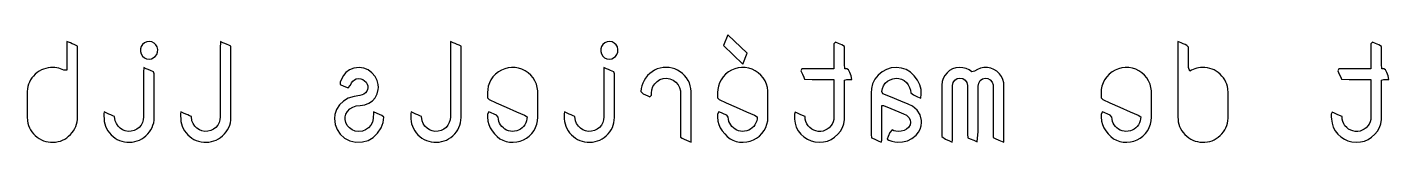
# Model space of a CAD drawing. Header units: metres. Extents: x 300 to 1036, y 0 to 304.
# Drawn here: x 586.15 to 604.84, y 178.38 to 179.86 of the extents above; entities that cross this region are included whole.
import ezdxf

# ---------------------------------------------------------------- set-up
doc = ezdxf.new("R2010")
doc.units = ezdxf.units.M

msp = doc.modelspace()

# ---------------------------------------------------------------- linework, layer by layer
at = {"layer": 'COMPONENT1'}
for p, q in [((595.771, 179.856), (595.712, 179.707)), ((596.033, 179.602), (595.771, 179.856)), ((586.722, 179.754), (586.697, 179.765)), ((586.697, 179.765), (586.697, 179.706)), ((586.697, 179.706), (586.697, 179.641)), ((586.697, 179.641), (586.697, 179.566)), ((586.745, 179.744), (586.722, 179.754)), ((586.772, 179.732), (586.745, 179.744)), ((586.798, 179.721), (586.772, 179.732)), ((586.844, 179.701), (586.798, 179.721)), ((586.844, 179.66), (586.844, 179.701)), ((586.844, 179.551), (586.844, 179.66)), ((587.717, 179.697), (587.707, 179.664)), ((587.707, 179.664), (587.707, 179.628)), ((587.707, 179.628), (587.716, 179.594)), ((587.716, 179.594), (587.735, 179.565)), ((587.737, 179.725), (587.717, 179.697)), ((587.764, 179.748), (587.737, 179.725)), ((587.795, 179.761), (587.764, 179.748)), ((587.83, 179.765), (587.795, 179.761)), ((587.864, 179.759), (587.83, 179.765)), ((587.894, 179.743), (587.864, 179.759)), ((587.919, 179.718), (587.894, 179.743)), ((587.936, 179.689), (587.919, 179.718)), ((587.93, 179.586), (587.942, 179.619)), ((587.944, 179.655), (587.936, 179.689)), ((587.942, 179.619), (587.944, 179.655)), ((588.805, 179.764), (588.803, 179.667)), ((588.803, 179.667), (588.803, 179.514)), ((588.84, 179.748), (588.805, 179.764)), ((588.867, 179.737), (588.84, 179.748)), ((588.896, 179.724), (588.867, 179.737)), ((588.921, 179.713), (588.896, 179.724)), ((588.949, 179.701), (588.921, 179.713)), ((588.949, 179.668), (588.949, 179.701)), ((588.949, 179.559), (588.949, 179.668)), ((591.963, 179.764), (591.961, 179.667)), ((591.961, 179.667), (591.961, 179.514)), ((591.999, 179.748), (591.963, 179.764)), ((592.026, 179.737), (591.999, 179.748)), ((592.054, 179.724), (592.026, 179.737)), ((592.08, 179.713), (592.054, 179.724)), ((592.108, 179.701), (592.08, 179.713)), ((592.108, 179.668), (592.108, 179.701)), ((592.108, 179.559), (592.108, 179.668)), ((594.025, 179.664), (594.024, 179.628)), ((594.024, 179.628), (594.033, 179.594)), ((594.035, 179.697), (594.025, 179.664)), ((594.033, 179.594), (594.052, 179.565)), ((594.054, 179.725), (594.035, 179.697)), ((594.081, 179.748), (594.054, 179.725)), ((594.112, 179.761), (594.081, 179.748)), ((594.147, 179.765), (594.112, 179.761)), ((594.181, 179.759), (594.147, 179.765)), ((594.211, 179.743), (594.181, 179.759)), ((594.236, 179.718), (594.211, 179.743)), ((594.253, 179.689), (594.236, 179.718)), ((594.247, 179.586), (594.259, 179.619)), ((594.261, 179.655), (594.253, 179.689)), ((594.259, 179.619), (594.261, 179.655)), ((595.712, 179.707), (595.974, 179.453)), ((595.974, 179.453), (596.033, 179.602)), ((597.247, 179.755), (597.226, 179.733)), ((597.226, 179.733), (597.226, 179.638)), ((597.226, 179.638), (597.226, 179.521)), ((597.288, 179.738), (597.247, 179.755)), ((597.333, 179.718), (597.288, 179.738)), ((597.372, 179.695), (597.333, 179.718)), ((597.372, 179.637), (597.372, 179.695)), ((597.372, 179.545), (597.372, 179.637)), ((601.946, 179.765), (601.946, 179.721)), ((601.992, 179.745), (601.946, 179.765)), ((601.946, 179.721), (601.946, 179.606)), ((601.946, 179.606), (601.946, 179.442)), ((602.018, 179.733), (601.992, 179.745)), ((602.045, 179.722), (602.018, 179.733)), ((602.068, 179.711), (602.045, 179.722)), ((602.093, 179.688), (602.068, 179.711)), ((602.093, 179.651), (602.093, 179.688)), ((602.093, 179.596), (602.093, 179.651)), ((602.093, 179.532), (602.093, 179.596)), ((604.617, 179.755), (604.596, 179.733)), ((604.596, 179.733), (604.596, 179.638)), ((604.596, 179.638), (604.596, 179.521)), ((604.658, 179.738), (604.617, 179.755)), ((604.703, 179.718), (604.658, 179.738)), ((604.742, 179.695), (604.703, 179.718)), ((604.742, 179.637), (604.742, 179.695)), ((604.742, 179.545), (604.742, 179.637)), ((586.44, 179.402), (586.408, 179.395)), ((586.474, 179.406), (586.44, 179.402)), ((586.507, 179.407), (586.474, 179.406)), ((586.534, 179.405), (586.507, 179.407)), ((586.56, 179.402), (586.534, 179.405)), ((586.586, 179.397), (586.56, 179.402)), ((586.697, 179.566), (586.697, 179.489)), ((586.697, 179.489), (586.697, 179.421)), ((586.697, 179.421), (586.697, 179.37)), ((586.844, 179.398), (586.844, 179.551)), ((587.735, 179.565), (587.761, 179.542)), ((587.752, 179.406), (587.75, 179.343)), ((587.787, 179.391), (587.752, 179.406)), ((587.761, 179.542), (587.792, 179.528)), ((587.792, 179.528), (587.827, 179.523)), ((587.827, 179.523), (587.861, 179.528)), ((587.861, 179.528), (587.909, 179.558)), ((587.909, 179.558), (587.93, 179.586)), ((588.803, 179.514), (588.803, 179.324)), ((588.949, 179.399), (588.949, 179.559)), ((590.707, 179.407), (590.638, 179.4)), ((590.773, 179.399), (590.707, 179.407)), ((591.961, 179.514), (591.961, 179.324)), ((592.108, 179.399), (592.108, 179.559)), ((592.752, 179.401), (592.707, 179.389)), ((592.8, 179.406), (592.752, 179.401)), ((592.85, 179.405), (592.8, 179.406)), ((592.898, 179.398), (592.85, 179.405)), ((594.052, 179.565), (594.078, 179.542)), ((594.069, 179.406), (594.067, 179.343)), ((594.105, 179.391), (594.069, 179.406)), ((594.078, 179.542), (594.109, 179.528)), ((594.109, 179.528), (594.144, 179.523)), ((594.144, 179.523), (594.178, 179.528)), ((594.178, 179.528), (594.227, 179.558)), ((594.227, 179.558), (594.247, 179.586)), ((594.88, 179.405), (594.839, 179.398)), ((594.922, 179.407), (594.88, 179.405)), ((594.964, 179.405), (594.922, 179.407)), ((595.004, 179.398), (594.964, 179.405)), ((595.911, 179.401), (595.865, 179.389)), ((595.959, 179.406), (595.911, 179.401)), ((596.009, 179.405), (595.959, 179.406)), ((596.057, 179.398), (596.009, 179.405)), ((597.226, 179.424), (597.225, 179.389)), ((597.226, 179.521), (597.226, 179.424)), ((597.372, 179.452), (597.372, 179.545)), ((597.375, 179.389), (597.372, 179.452)), ((598.013, 179.401), (597.947, 179.382)), ((598.085, 179.407), (598.013, 179.401)), ((598.155, 179.399), (598.085, 179.407)), ((598.898, 179.401), (598.853, 179.388)), ((598.948, 179.407), (598.898, 179.401)), ((598.996, 179.404), (598.948, 179.407)), ((599.041, 179.393), (598.996, 179.404)), ((599.284, 179.406), (599.237, 179.398)), ((599.333, 179.406), (599.284, 179.406)), ((599.379, 179.397), (599.333, 179.406)), ((601.175, 179.401), (601.13, 179.389)), ((601.223, 179.406), (601.175, 179.401)), ((601.273, 179.405), (601.223, 179.406)), ((601.322, 179.398), (601.273, 179.405)), ((601.946, 179.442), (601.946, 179.254)), ((602.093, 179.467), (602.093, 179.532)), ((602.093, 179.409), (602.093, 179.467)), ((602.111, 179.357), (602.093, 179.409)), ((602.231, 179.402), (602.206, 179.397)), ((602.258, 179.405), (602.231, 179.402)), ((602.285, 179.407), (602.258, 179.405)), ((602.318, 179.406), (602.285, 179.407)), ((602.352, 179.402), (602.318, 179.406)), ((602.384, 179.395), (602.352, 179.402)), ((604.596, 179.424), (604.595, 179.389)), ((604.596, 179.521), (604.596, 179.424)), ((604.742, 179.452), (604.742, 179.545)), ((604.745, 179.389), (604.742, 179.452)), ((586.199, 179.236), (586.184, 179.207)), ((586.218, 179.264), (586.199, 179.236)), ((586.24, 179.29), (586.218, 179.264)), ((586.264, 179.315), (586.24, 179.29)), ((586.29, 179.337), (586.264, 179.315)), ((586.318, 179.356), (586.29, 179.337)), ((586.347, 179.373), (586.318, 179.356)), ((586.377, 179.386), (586.347, 179.373)), ((586.408, 179.395), (586.377, 179.386)), ((586.61, 179.39), (586.586, 179.397)), ((586.634, 179.381), (586.61, 179.39)), ((586.657, 179.37), (586.634, 179.381)), ((586.697, 179.37), (586.657, 179.37)), ((586.844, 179.221), (586.844, 179.398)), ((586.844, 179.044), (586.844, 179.221)), ((587.75, 179.343), (587.75, 179.243)), ((587.75, 179.243), (587.75, 179.118)), ((587.815, 179.379), (587.787, 179.391)), ((587.843, 179.366), (587.815, 179.379)), ((587.888, 179.347), (587.843, 179.366)), ((587.897, 179.322), (587.888, 179.347)), ((587.897, 179.253), (587.897, 179.322)), ((587.897, 179.152), (587.897, 179.253)), ((588.803, 179.324), (588.803, 179.123)), ((588.949, 179.213), (588.949, 179.399)), ((588.949, 179.027), (588.949, 179.213)), ((590.47, 179.256), (590.449, 179.206)), ((590.494, 179.298), (590.47, 179.256)), ((590.527, 179.338), (590.494, 179.298)), ((590.578, 179.377), (590.527, 179.338)), ((590.638, 179.4), (590.578, 179.377)), ((590.602, 179.195), (590.62, 179.219)), ((590.62, 179.219), (590.643, 179.238)), ((590.643, 179.238), (590.67, 179.25)), ((590.67, 179.25), (590.7, 179.255)), ((590.7, 179.255), (590.731, 179.252)), ((590.731, 179.252), (590.759, 179.243)), ((590.759, 179.243), (590.784, 179.226)), ((590.832, 179.375), (590.773, 179.399)), ((590.784, 179.226), (590.805, 179.204)), ((590.885, 179.335), (590.832, 179.375)), ((590.928, 179.285), (590.885, 179.335)), ((590.957, 179.231), (590.928, 179.285)), ((590.972, 179.173), (590.957, 179.231)), ((591.961, 179.324), (591.961, 179.123)), ((592.108, 179.213), (592.108, 179.399)), ((592.108, 179.027), (592.108, 179.213)), ((592.518, 179.24), (592.496, 179.198)), ((592.546, 179.279), (592.518, 179.24)), ((592.581, 179.314), (592.546, 179.279)), ((592.621, 179.346), (592.581, 179.314)), ((592.663, 179.371), (592.621, 179.346)), ((592.707, 179.389), (592.663, 179.371)), ((592.944, 179.384), (592.898, 179.398)), ((592.987, 179.363), (592.944, 179.384)), ((593.027, 179.336), (592.987, 179.363)), ((593.064, 179.302), (593.027, 179.336)), ((593.096, 179.264), (593.064, 179.302)), ((593.122, 179.224), (593.096, 179.264)), ((593.141, 179.18), (593.122, 179.224)), ((594.067, 179.343), (594.067, 179.243)), ((594.067, 179.243), (594.067, 179.118)), ((594.132, 179.379), (594.105, 179.391)), ((594.16, 179.366), (594.132, 179.379)), ((594.205, 179.347), (594.16, 179.366)), ((594.214, 179.322), (594.205, 179.347)), ((594.214, 179.253), (594.214, 179.322)), ((594.214, 179.152), (594.214, 179.253)), ((594.619, 179.229), (594.602, 179.193)), ((594.641, 179.263), (594.619, 179.229)), ((594.668, 179.296), (594.641, 179.263)), ((594.698, 179.325), (594.668, 179.296)), ((594.73, 179.35), (594.698, 179.325)), ((594.765, 179.371), (594.73, 179.35)), ((594.801, 179.387), (594.765, 179.371)), ((594.766, 179.183), (594.799, 179.217)), ((594.799, 179.217), (594.838, 179.241)), ((594.839, 179.398), (594.801, 179.387)), ((594.838, 179.241), (594.881, 179.255)), ((594.881, 179.255), (594.928, 179.259)), ((594.928, 179.259), (594.975, 179.252)), ((594.975, 179.252), (595.017, 179.234)), ((595.042, 179.387), (595.004, 179.398)), ((595.017, 179.234), (595.056, 179.206)), ((595.079, 179.371), (595.042, 179.387)), ((595.113, 179.35), (595.079, 179.371)), ((595.145, 179.325), (595.113, 179.35)), ((595.176, 179.296), (595.145, 179.325)), ((595.202, 179.264), (595.176, 179.296)), ((595.224, 179.231), (595.202, 179.264)), ((595.241, 179.195), (595.224, 179.231)), ((595.676, 179.24), (595.655, 179.198)), ((595.704, 179.279), (595.676, 179.24)), ((595.739, 179.314), (595.704, 179.279)), ((595.779, 179.346), (595.739, 179.314)), ((595.821, 179.371), (595.779, 179.346)), ((595.865, 179.389), (595.821, 179.371)), ((596.103, 179.384), (596.057, 179.398)), ((596.145, 179.363), (596.103, 179.384)), ((596.186, 179.336), (596.145, 179.363)), ((596.223, 179.302), (596.186, 179.336)), ((596.255, 179.264), (596.223, 179.302)), ((596.281, 179.224), (596.255, 179.264)), ((596.3, 179.18), (596.281, 179.224)), ((596.786, 179.389), (596.773, 179.361)), ((596.773, 179.361), (596.792, 179.318)), ((596.892, 179.389), (596.786, 179.389)), ((596.792, 179.318), (596.811, 179.274)), ((596.811, 179.274), (596.823, 179.246)), ((596.823, 179.246), (596.927, 179.242)), ((597.035, 179.389), (596.892, 179.389)), ((596.927, 179.242), (597.049, 179.242)), ((597.163, 179.389), (597.035, 179.389)), ((597.049, 179.242), (597.163, 179.242)), ((597.225, 179.389), (597.163, 179.389)), ((597.163, 179.242), (597.224, 179.242)), ((597.224, 179.242), (597.226, 179.203)), ((597.372, 179.235), (597.404, 179.242)), ((597.372, 179.143), (597.372, 179.235)), ((597.401, 179.389), (597.375, 179.389)), ((597.427, 179.376), (597.401, 179.389)), ((597.404, 179.242), (597.439, 179.242)), ((597.443, 179.339), (597.427, 179.376)), ((597.439, 179.242), (597.471, 179.242)), ((597.463, 179.294), (597.443, 179.339)), ((597.471, 179.242), (597.463, 179.294)), ((597.787, 179.247), (597.756, 179.185)), ((597.832, 179.302), (597.787, 179.247)), ((597.886, 179.349), (597.832, 179.302)), ((597.947, 179.382), (597.886, 179.349)), ((597.93, 179.19), (597.961, 179.219)), ((597.961, 179.219), (597.996, 179.24)), ((597.996, 179.24), (598.035, 179.253)), ((598.035, 179.253), (598.078, 179.259)), ((598.078, 179.259), (598.118, 179.256)), ((598.118, 179.256), (598.154, 179.245)), ((598.154, 179.245), (598.188, 179.227)), ((598.219, 179.378), (598.155, 179.399)), ((598.188, 179.227), (598.22, 179.201)), ((598.276, 179.344), (598.219, 179.378)), ((598.328, 179.294), (598.276, 179.344)), ((598.374, 179.232), (598.328, 179.294)), ((598.406, 179.168), (598.374, 179.232)), ((598.713, 179.214), (598.707, 179.165)), ((598.727, 179.258), (598.713, 179.214)), ((598.748, 179.299), (598.727, 179.258)), ((598.778, 179.336), (598.748, 179.299)), ((598.813, 179.366), (598.778, 179.336)), ((598.853, 179.388), (598.813, 179.366)), ((598.862, 179.2), (598.885, 179.234)), ((598.885, 179.234), (598.917, 179.256)), ((598.917, 179.256), (598.954, 179.263)), ((598.954, 179.263), (598.993, 179.256)), ((598.993, 179.256), (599.025, 179.234)), ((599.025, 179.234), (599.049, 179.2)), ((599.082, 179.374), (599.041, 179.393)), ((599.12, 179.346), (599.082, 179.374)), ((599.155, 179.357), (599.12, 179.346)), ((599.194, 179.381), (599.155, 179.357)), ((599.237, 179.398), (599.194, 179.381)), ((599.212, 179.194), (599.233, 179.229)), ((599.233, 179.229), (599.264, 179.253)), ((599.264, 179.253), (599.3, 179.263)), ((599.3, 179.263), (599.339, 179.258)), ((599.339, 179.258), (599.372, 179.238)), ((599.372, 179.238), (599.398, 179.206)), ((599.422, 179.381), (599.379, 179.397)), ((599.461, 179.355), (599.422, 179.381)), ((599.497, 179.322), (599.461, 179.355)), ((599.525, 179.284), (599.497, 179.322)), ((599.544, 179.242), (599.525, 179.284)), ((599.556, 179.198), (599.544, 179.242)), ((600.94, 179.24), (600.919, 179.198)), ((600.969, 179.279), (600.94, 179.24)), ((601.004, 179.314), (600.969, 179.279)), ((601.044, 179.346), (601.004, 179.314)), ((601.086, 179.371), (601.044, 179.346)), ((601.13, 179.389), (601.086, 179.371)), ((601.367, 179.384), (601.322, 179.398)), ((601.41, 179.363), (601.367, 179.384)), ((601.45, 179.336), (601.41, 179.363)), ((601.487, 179.302), (601.45, 179.336)), ((601.519, 179.264), (601.487, 179.302)), ((601.545, 179.224), (601.519, 179.264)), ((601.564, 179.18), (601.545, 179.224)), ((601.946, 179.254), (601.946, 179.065)), ((602.133, 179.37), (602.111, 179.357)), ((602.157, 179.381), (602.133, 179.37)), ((602.181, 179.39), (602.157, 179.381)), ((602.206, 179.397), (602.181, 179.39)), ((602.415, 179.386), (602.384, 179.395)), ((602.445, 179.373), (602.415, 179.386)), ((602.474, 179.356), (602.445, 179.373)), ((602.501, 179.337), (602.474, 179.356)), ((602.527, 179.315), (602.501, 179.337)), ((602.551, 179.29), (602.527, 179.315)), ((602.573, 179.264), (602.551, 179.29)), ((602.591, 179.236), (602.573, 179.264)), ((602.606, 179.207), (602.591, 179.236)), ((604.156, 179.389), (604.143, 179.361)), ((604.143, 179.361), (604.162, 179.318)), ((604.262, 179.389), (604.156, 179.389)), ((604.162, 179.318), (604.181, 179.274)), ((604.181, 179.274), (604.193, 179.246)), ((604.193, 179.246), (604.297, 179.242)), ((604.405, 179.389), (604.262, 179.389)), ((604.297, 179.242), (604.419, 179.242)), ((604.533, 179.389), (604.405, 179.389)), ((604.419, 179.242), (604.533, 179.242)), ((604.595, 179.389), (604.533, 179.389)), ((604.533, 179.242), (604.594, 179.242)), ((604.594, 179.242), (604.596, 179.203)), ((604.742, 179.235), (604.774, 179.242)), ((604.742, 179.143), (604.742, 179.235)), ((604.771, 179.389), (604.745, 179.389)), ((604.797, 179.376), (604.771, 179.389)), ((604.774, 179.242), (604.809, 179.242)), ((604.814, 179.339), (604.797, 179.376)), ((604.809, 179.242), (604.841, 179.242)), ((604.833, 179.294), (604.814, 179.339)), ((604.841, 179.242), (604.833, 179.294)), ((586.154, 179.079), (586.153, 179.03)), ((586.153, 179.03), (586.153, 178.984)), ((586.157, 179.113), (586.154, 179.079)), ((586.163, 179.145), (586.157, 179.113)), ((586.172, 179.177), (586.163, 179.145)), ((586.184, 179.207), (586.172, 179.177)), ((586.844, 178.887), (586.844, 179.044)), ((587.75, 179.118), (587.75, 178.987)), ((587.897, 179.034), (587.897, 179.152)), ((587.897, 178.917), (587.897, 179.034)), ((588.803, 179.123), (588.803, 178.939)), ((588.949, 178.867), (588.949, 179.027)), ((590.449, 179.206), (590.45, 179.176)), ((590.45, 179.176), (590.501, 179.153)), ((590.501, 179.153), (590.557, 179.129)), ((590.557, 179.129), (590.588, 179.166)), ((590.588, 179.166), (590.602, 179.195)), ((590.749, 179.03), (590.717, 179.023)), ((590.775, 179.043), (590.749, 179.03)), ((590.797, 179.059), (590.775, 179.043)), ((590.813, 179.081), (590.797, 179.059)), ((590.805, 179.204), (590.819, 179.18)), ((590.824, 179.104), (590.813, 179.081)), ((590.819, 179.18), (590.827, 179.155)), ((590.828, 179.13), (590.824, 179.104)), ((590.827, 179.155), (590.828, 179.13)), ((590.927, 178.993), (590.954, 179.045)), ((590.954, 179.045), (590.97, 179.107)), ((590.97, 179.107), (590.974, 179.135)), ((590.974, 179.135), (590.972, 179.173)), ((591.961, 179.123), (591.961, 178.939)), ((592.108, 178.867), (592.108, 179.027)), ((592.473, 179.103), (592.471, 179.062)), ((592.471, 179.062), (592.471, 179.032)), ((592.471, 179.032), (592.471, 178.989)), ((592.481, 179.152), (592.473, 179.103)), ((592.496, 179.198), (592.481, 179.152)), ((593.154, 179.134), (593.141, 179.18)), ((593.16, 179.085), (593.154, 179.134)), ((593.161, 179.053), (593.16, 179.085)), ((593.161, 178.998), (593.161, 179.053)), ((594.067, 179.118), (594.067, 178.987)), ((594.214, 179.034), (594.214, 179.152)), ((594.214, 178.917), (594.214, 179.034)), ((594.58, 179.117), (594.576, 179.076)), ((594.576, 179.076), (594.608, 179.045)), ((594.589, 179.156), (594.58, 179.117)), ((594.602, 179.193), (594.589, 179.156)), ((594.608, 179.045), (594.638, 179.032)), ((594.638, 179.032), (594.671, 179.017)), ((594.7, 179.005), (594.723, 179.027)), ((594.723, 179.053), (594.727, 179.101)), ((594.723, 179.027), (594.723, 179.053)), ((594.727, 179.101), (594.741, 179.145)), ((594.741, 179.145), (594.766, 179.183)), ((595.056, 179.206), (595.087, 179.171)), ((595.087, 179.171), (595.108, 179.131)), ((595.108, 179.131), (595.119, 179.086)), ((595.119, 179.086), (595.12, 179.061)), ((595.12, 179.061), (595.12, 178.996)), ((595.254, 179.157), (595.241, 179.195)), ((595.263, 179.118), (595.254, 179.157)), ((595.266, 179.077), (595.263, 179.118)), ((595.267, 179.044), (595.266, 179.077)), ((595.267, 178.956), (595.267, 179.044)), ((595.631, 179.103), (595.629, 179.062)), ((595.629, 179.062), (595.629, 179.032)), ((595.629, 179.032), (595.629, 178.989)), ((595.639, 179.152), (595.631, 179.103)), ((595.655, 179.198), (595.639, 179.152)), ((596.313, 179.134), (596.3, 179.18)), ((596.319, 179.085), (596.313, 179.134)), ((596.319, 179.053), (596.319, 179.085)), ((596.319, 178.998), (596.319, 179.053)), ((597.226, 179.203), (597.226, 179.076)), ((597.226, 179.076), (597.226, 178.917)), ((597.372, 178.992), (597.372, 179.143)), ((597.739, 179.118), (597.735, 179.056)), ((597.735, 179.056), (597.735, 178.914)), ((597.756, 179.185), (597.739, 179.118)), ((597.883, 179.077), (597.891, 179.119)), ((597.896, 179.048), (597.883, 179.077)), ((597.891, 179.119), (597.907, 179.156)), ((598.002, 179.004), (597.896, 179.048)), ((597.907, 179.156), (597.93, 179.19)), ((598.22, 179.201), (598.246, 179.17)), ((598.246, 179.17), (598.264, 179.135)), ((598.264, 179.135), (598.275, 179.096)), ((598.275, 179.096), (598.279, 179.06)), ((598.279, 179.06), (598.318, 179.03)), ((598.318, 179.03), (598.374, 179.005)), ((598.422, 179.103), (598.406, 179.168)), ((598.417, 178.986), (598.425, 179.039)), ((598.425, 179.039), (598.422, 179.103)), ((598.707, 179.165), (598.707, 179.083)), ((598.707, 179.083), (598.707, 178.865)), ((598.853, 179.161), (598.862, 179.2)), ((598.853, 179.1), (598.853, 179.161)), ((598.853, 178.882), (598.853, 179.1)), ((599.049, 179.2), (599.058, 179.161)), ((599.058, 179.161), (599.059, 179.125)), ((599.059, 179.125), (599.059, 178.944)), ((599.205, 179.153), (599.212, 179.194)), ((599.205, 179.041), (599.205, 179.153)), ((599.206, 178.791), (599.205, 179.041)), ((599.398, 179.206), (599.411, 179.168)), ((599.411, 179.168), (599.411, 179.14)), ((599.411, 179.14), (599.412, 178.982)), ((599.559, 179.154), (599.556, 179.198)), ((599.559, 179.009), (599.559, 179.154)), ((600.895, 179.103), (600.893, 179.062)), ((600.893, 179.062), (600.893, 179.032)), ((600.893, 179.032), (600.893, 178.989)), ((600.904, 179.152), (600.895, 179.103)), ((600.919, 179.198), (600.904, 179.152)), ((601.577, 179.134), (601.564, 179.18)), ((601.583, 179.085), (601.577, 179.134)), ((601.584, 179.053), (601.583, 179.085)), ((601.584, 178.998), (601.584, 179.053)), ((601.946, 179.065), (601.946, 178.898)), ((602.618, 179.177), (602.606, 179.207)), ((602.627, 179.145), (602.618, 179.177)), ((602.633, 179.113), (602.627, 179.145)), ((602.637, 179.058), (602.633, 179.113)), ((602.637, 179.03), (602.637, 179.058)), ((602.637, 178.984), (602.637, 179.03)), ((604.596, 179.203), (604.596, 179.076)), ((604.596, 179.076), (604.596, 178.917)), ((604.742, 178.992), (604.742, 179.143)), ((586.153, 178.984), (586.153, 178.925)), ((586.153, 178.925), (586.153, 178.863)), ((586.153, 178.863), (586.153, 178.805)), ((586.844, 178.774), (586.844, 178.887)), ((587.75, 178.987), (587.75, 178.867)), ((587.75, 178.867), (587.75, 178.775)), ((587.897, 178.815), (587.897, 178.917)), ((588.803, 178.939), (588.803, 178.8)), ((588.949, 178.759), (588.949, 178.867)), ((590.437, 178.896), (590.397, 178.833)), ((590.492, 178.947), (590.437, 178.896)), ((590.559, 178.985), (590.492, 178.947)), ((590.641, 179.011), (590.559, 178.985)), ((590.58, 178.838), (590.62, 178.864)), ((590.62, 178.864), (590.667, 178.88)), ((590.717, 179.023), (590.641, 179.011)), ((590.667, 178.88), (590.722, 178.887)), ((590.722, 178.887), (590.787, 178.897)), ((590.787, 178.897), (590.843, 178.918)), ((590.843, 178.918), (590.89, 178.951)), ((590.89, 178.951), (590.927, 178.993)), ((591.961, 178.939), (591.961, 178.8)), ((592.108, 178.759), (592.108, 178.867)), ((592.471, 178.989), (592.492, 178.967)), ((592.492, 178.967), (592.588, 178.924)), ((592.588, 178.924), (592.726, 178.863)), ((592.726, 178.863), (592.868, 178.8)), ((593.161, 178.914), (593.161, 178.998)), ((593.161, 178.825), (593.161, 178.914)), ((594.067, 178.987), (594.067, 178.867)), ((594.067, 178.867), (594.067, 178.775)), ((594.214, 178.815), (594.214, 178.917)), ((594.671, 179.017), (594.7, 179.005)), ((595.12, 178.996), (595.12, 178.887)), ((595.12, 178.887), (595.12, 178.753)), ((595.267, 178.823), (595.267, 178.956)), ((595.629, 178.989), (595.651, 178.967)), ((595.651, 178.967), (595.747, 178.924)), ((595.747, 178.924), (595.885, 178.863)), ((595.885, 178.863), (596.027, 178.8)), ((596.319, 178.914), (596.319, 178.998)), ((596.319, 178.825), (596.319, 178.914)), ((597.226, 178.917), (597.226, 178.782)), ((597.372, 178.837), (597.372, 178.992)), ((597.735, 178.914), (597.735, 178.681)), ((597.881, 178.757), (597.881, 178.886)), ((597.881, 178.886), (597.907, 178.885)), ((597.907, 178.885), (598.005, 178.845)), ((598.144, 178.945), (598.002, 179.004)), ((598.005, 178.845), (598.118, 178.799)), ((598.243, 178.904), (598.144, 178.945)), ((598.305, 178.875), (598.243, 178.904)), ((598.37, 178.823), (598.305, 178.875)), ((598.374, 179.005), (598.417, 178.986)), ((598.707, 178.865), (598.707, 178.618)), ((598.853, 178.61), (598.853, 178.882)), ((599.059, 178.944), (599.059, 178.695)), ((599.412, 178.982), (599.412, 178.736)), ((599.559, 178.746), (599.559, 179.009)), ((600.893, 178.989), (600.915, 178.967)), ((600.915, 178.967), (601.011, 178.924)), ((601.011, 178.924), (601.149, 178.863)), ((601.149, 178.863), (601.292, 178.8)), ((601.584, 178.914), (601.584, 178.998)), ((601.584, 178.825), (601.584, 178.914)), ((601.946, 178.898), (601.946, 178.777)), ((602.637, 178.925), (602.637, 178.984)), ((602.637, 178.863), (602.637, 178.925)), ((602.637, 178.805), (602.637, 178.863)), ((604.596, 178.917), (604.596, 178.782)), ((604.742, 178.837), (604.742, 178.992)), ((586.153, 178.805), (586.153, 178.758)), ((586.153, 178.758), (586.153, 178.73)), ((586.153, 178.73), (586.157, 178.676)), ((586.157, 178.676), (586.163, 178.643)), ((586.831, 178.629), (586.838, 178.661)), ((586.838, 178.661), (586.842, 178.694)), ((586.842, 178.694), (586.844, 178.726)), ((586.844, 178.726), (586.844, 178.774)), ((587.209, 178.798), (587.206, 178.77)), ((587.206, 178.77), (587.206, 178.743)), ((587.206, 178.743), (587.207, 178.703)), ((587.207, 178.703), (587.211, 178.668)), ((587.247, 178.781), (587.209, 178.798)), ((587.211, 178.668), (587.218, 178.634)), ((587.275, 178.769), (587.247, 178.781)), ((587.303, 178.757), (587.275, 178.769)), ((587.328, 178.746), (587.303, 178.757)), ((587.353, 178.735), (587.328, 178.746)), ((587.361, 178.675), (587.353, 178.735)), ((587.377, 178.638), (587.361, 178.675)), ((587.746, 178.691), (587.735, 178.652)), ((587.75, 178.73), (587.746, 178.691)), ((587.75, 178.775), (587.75, 178.73)), ((587.889, 178.649), (587.894, 178.684)), ((587.894, 178.684), (587.896, 178.72)), ((587.896, 178.72), (587.897, 178.747)), ((587.897, 178.747), (587.897, 178.815)), ((588.262, 178.798), (588.259, 178.77)), ((588.259, 178.77), (588.259, 178.743)), ((588.259, 178.743), (588.26, 178.703)), ((588.26, 178.703), (588.263, 178.668)), ((588.3, 178.781), (588.262, 178.798)), ((588.263, 178.668), (588.271, 178.634)), ((588.328, 178.769), (588.3, 178.781)), ((588.356, 178.757), (588.328, 178.769)), ((588.381, 178.746), (588.356, 178.757)), ((588.406, 178.735), (588.381, 178.746)), ((588.414, 178.675), (588.406, 178.735)), ((588.43, 178.638), (588.414, 178.675)), ((588.799, 178.691), (588.788, 178.652)), ((588.803, 178.731), (588.799, 178.691)), ((588.803, 178.8), (588.803, 178.731)), ((588.941, 178.649), (588.947, 178.684)), ((588.947, 178.684), (588.949, 178.72)), ((588.949, 178.72), (588.949, 178.759)), ((590.374, 178.762), (590.369, 178.705)), ((590.369, 178.705), (590.379, 178.626)), ((590.397, 178.833), (590.374, 178.762)), ((590.517, 178.732), (590.528, 178.769)), ((590.517, 178.692), (590.517, 178.732)), ((590.527, 178.651), (590.517, 178.692)), ((590.528, 178.769), (590.549, 178.804)), ((590.549, 178.804), (590.58, 178.838)), ((590.891, 178.658), (590.87, 178.616)), ((590.902, 178.705), (590.891, 178.658)), ((590.903, 178.734), (590.902, 178.705)), ((590.904, 178.762), (590.903, 178.734)), ((590.908, 178.797), (590.904, 178.762)), ((590.958, 178.776), (590.908, 178.797)), ((591.022, 178.747), (590.958, 178.776)), ((591.01, 178.577), (591.039, 178.654)), ((591.049, 178.726), (591.022, 178.747)), ((591.039, 178.654), (591.049, 178.726)), ((591.421, 178.798), (591.418, 178.77)), ((591.418, 178.77), (591.418, 178.743)), ((591.418, 178.743), (591.418, 178.703)), ((591.418, 178.703), (591.422, 178.668)), ((591.459, 178.781), (591.421, 178.798)), ((591.422, 178.668), (591.429, 178.634)), ((591.487, 178.769), (591.459, 178.781)), ((591.515, 178.757), (591.487, 178.769)), ((591.54, 178.746), (591.515, 178.757)), ((591.564, 178.735), (591.54, 178.746)), ((591.573, 178.675), (591.564, 178.735)), ((591.589, 178.638), (591.573, 178.675)), ((591.958, 178.691), (591.946, 178.652)), ((591.961, 178.731), (591.958, 178.691)), ((591.961, 178.8), (591.961, 178.731)), ((592.1, 178.649), (592.106, 178.684)), ((592.106, 178.684), (592.108, 178.72)), ((592.108, 178.72), (592.108, 178.759)), ((592.489, 178.798), (592.471, 178.766)), ((592.471, 178.766), (592.471, 178.73)), ((592.471, 178.73), (592.476, 178.67)), ((592.476, 178.67), (592.488, 178.625)), ((592.522, 178.783), (592.489, 178.798)), ((592.561, 178.766), (592.522, 178.783)), ((592.596, 178.751), (592.561, 178.766)), ((592.617, 178.725), (592.596, 178.751)), ((592.62, 178.696), (592.617, 178.725)), ((592.626, 178.668), (592.62, 178.696)), ((592.636, 178.642), (592.626, 178.668)), ((592.868, 178.8), (592.977, 178.752)), ((592.977, 178.752), (593.014, 178.732)), ((593.006, 178.673), (592.996, 178.646)), ((593.012, 178.701), (593.006, 178.673)), ((593.014, 178.732), (593.012, 178.701)), ((593.148, 178.628), (593.158, 178.676)), ((593.158, 178.676), (593.161, 178.726)), ((593.161, 178.755), (593.161, 178.825)), ((593.161, 178.726), (593.161, 178.755)), ((593.527, 178.798), (593.523, 178.77)), ((593.523, 178.77), (593.523, 178.743)), ((593.523, 178.743), (593.524, 178.703)), ((593.524, 178.703), (593.528, 178.668)), ((593.565, 178.781), (593.527, 178.798)), ((593.528, 178.668), (593.535, 178.634)), ((593.592, 178.769), (593.565, 178.781)), ((593.62, 178.757), (593.592, 178.769)), ((593.645, 178.746), (593.62, 178.757)), ((593.67, 178.735), (593.645, 178.746)), ((593.679, 178.675), (593.67, 178.735)), ((593.694, 178.638), (593.679, 178.675)), ((594.064, 178.691), (594.052, 178.652)), ((594.067, 178.73), (594.064, 178.691)), ((594.067, 178.775), (594.067, 178.73)), ((594.206, 178.649), (594.211, 178.684)), ((594.211, 178.684), (594.214, 178.72)), ((594.214, 178.747), (594.214, 178.815)), ((594.214, 178.72), (594.214, 178.747)), ((595.12, 178.753), (595.12, 178.619)), ((595.267, 178.671), (595.267, 178.823)), ((595.267, 178.529), (595.267, 178.671)), ((595.647, 178.798), (595.629, 178.766)), ((595.629, 178.766), (595.629, 178.73)), ((595.629, 178.73), (595.634, 178.67)), ((595.634, 178.67), (595.647, 178.625)), ((595.681, 178.783), (595.647, 178.798)), ((595.72, 178.766), (595.681, 178.783)), ((595.754, 178.751), (595.72, 178.766)), ((595.776, 178.725), (595.754, 178.751)), ((595.779, 178.696), (595.776, 178.725)), ((595.785, 178.668), (595.779, 178.696)), ((595.795, 178.642), (595.785, 178.668)), ((596.027, 178.8), (596.136, 178.752)), ((596.136, 178.752), (596.173, 178.732)), ((596.165, 178.673), (596.155, 178.646)), ((596.171, 178.701), (596.165, 178.673)), ((596.173, 178.732), (596.171, 178.701)), ((596.306, 178.628), (596.316, 178.676)), ((596.316, 178.676), (596.319, 178.726)), ((596.319, 178.755), (596.319, 178.825)), ((596.319, 178.726), (596.319, 178.755)), ((596.692, 178.795), (596.682, 178.766)), ((596.682, 178.766), (596.682, 178.728)), ((596.682, 178.728), (596.683, 178.698)), ((596.683, 178.698), (596.692, 178.641)), ((596.727, 178.779), (596.692, 178.795)), ((596.773, 178.759), (596.727, 178.779)), ((596.829, 178.735), (596.773, 178.759)), ((596.831, 178.699), (596.829, 178.735)), ((596.839, 178.665), (596.831, 178.699)), ((596.852, 178.635), (596.839, 178.665)), ((597.214, 178.66), (597.201, 178.631)), ((597.222, 178.692), (597.214, 178.66)), ((597.226, 178.727), (597.222, 178.692)), ((597.226, 178.782), (597.226, 178.727)), ((597.361, 178.636), (597.371, 178.692)), ((597.371, 178.692), (597.372, 178.738)), ((597.372, 178.738), (597.372, 178.837)), ((597.735, 178.681), (597.735, 178.488)), ((597.881, 178.562), (597.881, 178.757)), ((598.118, 178.799), (598.182, 178.773)), ((598.182, 178.773), (598.22, 178.751)), ((598.22, 178.751), (598.252, 178.722)), ((598.252, 178.722), (598.272, 178.689)), ((598.272, 178.689), (598.278, 178.652)), ((598.411, 178.757), (598.37, 178.823)), ((598.428, 178.678), (598.411, 178.757)), ((598.429, 178.651), (598.428, 178.678)), ((599.059, 178.695), (599.06, 178.494)), ((599.206, 178.529), (599.206, 178.791)), ((599.412, 178.736), (599.412, 178.519)), ((599.559, 178.494), (599.559, 178.746)), ((600.912, 178.798), (600.893, 178.766)), ((600.893, 178.766), (600.893, 178.73)), ((600.893, 178.73), (600.899, 178.67)), ((600.899, 178.67), (600.911, 178.625)), ((600.945, 178.783), (600.912, 178.798)), ((600.984, 178.766), (600.945, 178.783)), ((601.019, 178.751), (600.984, 178.766)), ((601.04, 178.725), (601.019, 178.751)), ((601.043, 178.696), (601.04, 178.725)), ((601.049, 178.668), (601.043, 178.696)), ((601.059, 178.642), (601.049, 178.668)), ((601.292, 178.8), (601.4, 178.752)), ((601.4, 178.752), (601.437, 178.732)), ((601.429, 178.673), (601.419, 178.646)), ((601.435, 178.701), (601.429, 178.673)), ((601.437, 178.732), (601.435, 178.701)), ((601.571, 178.628), (601.581, 178.676)), ((601.581, 178.676), (601.584, 178.726)), ((601.584, 178.755), (601.584, 178.825)), ((601.584, 178.726), (601.584, 178.755)), ((601.946, 178.777), (601.946, 178.726)), ((601.946, 178.726), (601.948, 178.694)), ((601.948, 178.694), (601.952, 178.661)), ((601.952, 178.661), (601.96, 178.629)), ((602.627, 178.643), (602.633, 178.676)), ((602.633, 178.676), (602.636, 178.71)), ((602.636, 178.71), (602.637, 178.758)), ((602.637, 178.758), (602.637, 178.805)), ((604.062, 178.795), (604.052, 178.766)), ((604.052, 178.766), (604.052, 178.728)), ((604.052, 178.728), (604.053, 178.698)), ((604.053, 178.698), (604.062, 178.641)), ((604.097, 178.779), (604.062, 178.795)), ((604.143, 178.759), (604.097, 178.779)), ((604.199, 178.735), (604.143, 178.759)), ((604.201, 178.699), (604.199, 178.735)), ((604.209, 178.665), (604.201, 178.699)), ((604.222, 178.635), (604.209, 178.665)), ((604.584, 178.66), (604.571, 178.631)), ((604.593, 178.692), (604.584, 178.66)), ((604.596, 178.727), (604.593, 178.692)), ((604.596, 178.782), (604.596, 178.727)), ((604.731, 178.636), (604.741, 178.692)), ((604.741, 178.692), (604.742, 178.738)), ((604.742, 178.738), (604.742, 178.837)), ((586.163, 178.643), (586.172, 178.612)), ((586.172, 178.612), (586.184, 178.581)), ((586.184, 178.581), (586.199, 178.552)), ((586.199, 178.552), (586.218, 178.525)), ((586.218, 178.525), (586.24, 178.498)), ((586.24, 178.498), (586.264, 178.473)), ((586.264, 178.473), (586.29, 178.451)), ((586.722, 178.463), (586.747, 178.487)), ((586.747, 178.487), (586.77, 178.513)), ((586.77, 178.513), (586.79, 178.54)), ((586.79, 178.54), (586.806, 178.568)), ((586.806, 178.568), (586.82, 178.598)), ((586.82, 178.598), (586.831, 178.629)), ((587.218, 178.634), (587.228, 178.601)), ((587.228, 178.601), (587.242, 178.57)), ((587.242, 178.57), (587.26, 178.54)), ((587.26, 178.54), (587.281, 178.511)), ((587.281, 178.511), (587.305, 178.484)), ((587.305, 178.484), (587.332, 178.459)), ((587.4, 178.603), (587.377, 178.638)), ((587.43, 178.573), (587.4, 178.603)), ((587.463, 178.55), (587.43, 178.573)), ((587.499, 178.536), (587.463, 178.55)), ((587.537, 178.53), (587.499, 178.536)), ((587.581, 178.532), (587.537, 178.53)), ((587.621, 178.543), (587.581, 178.532)), ((587.658, 178.561), (587.621, 178.543)), ((587.69, 178.586), (587.658, 178.561)), ((587.716, 178.617), (587.69, 178.586)), ((587.735, 178.652), (587.716, 178.617)), ((587.755, 178.448), (587.783, 178.47)), ((587.783, 178.47), (587.809, 178.496)), ((587.809, 178.496), (587.832, 178.524)), ((587.832, 178.524), (587.851, 178.553)), ((587.851, 178.553), (587.867, 178.584)), ((587.867, 178.584), (587.879, 178.616)), ((587.879, 178.616), (587.889, 178.649)), ((588.271, 178.634), (588.281, 178.601)), ((588.281, 178.601), (588.295, 178.57)), ((588.295, 178.57), (588.313, 178.54)), ((588.313, 178.54), (588.334, 178.511)), ((588.334, 178.511), (588.358, 178.484)), ((588.358, 178.484), (588.385, 178.459)), ((588.453, 178.603), (588.43, 178.638)), ((588.483, 178.573), (588.453, 178.603)), ((588.516, 178.55), (588.483, 178.573)), ((588.552, 178.536), (588.516, 178.55)), ((588.59, 178.53), (588.552, 178.536)), ((588.634, 178.532), (588.59, 178.53)), ((588.674, 178.543), (588.634, 178.532)), ((588.71, 178.561), (588.674, 178.543)), ((588.743, 178.586), (588.71, 178.561)), ((588.769, 178.617), (588.743, 178.586)), ((588.788, 178.652), (588.769, 178.617)), ((588.808, 178.448), (588.835, 178.47)), ((588.835, 178.47), (588.861, 178.496)), ((588.861, 178.496), (588.884, 178.524)), ((588.884, 178.524), (588.904, 178.553)), ((588.904, 178.553), (588.92, 178.584)), ((588.92, 178.584), (588.932, 178.616)), ((588.932, 178.616), (588.941, 178.649)), ((590.379, 178.626), (590.406, 178.558)), ((590.406, 178.558), (590.45, 178.494)), ((590.45, 178.494), (590.51, 178.438)), ((590.546, 178.613), (590.527, 178.651)), ((590.576, 178.577), (590.546, 178.613)), ((590.613, 178.551), (590.576, 178.577)), ((590.656, 178.535), (590.613, 178.551)), ((590.704, 178.53), (590.656, 178.535)), ((590.753, 178.535), (590.704, 178.53)), ((590.797, 178.552), (590.753, 178.535)), ((590.837, 178.58), (590.797, 178.552)), ((590.87, 178.616), (590.837, 178.58)), ((590.901, 178.445), (590.961, 178.505)), ((590.961, 178.505), (591.01, 178.577)), ((591.429, 178.634), (591.44, 178.601)), ((591.44, 178.601), (591.454, 178.57)), ((591.454, 178.57), (591.471, 178.54)), ((591.471, 178.54), (591.492, 178.511)), ((591.492, 178.511), (591.516, 178.484)), ((591.516, 178.484), (591.543, 178.459)), ((591.612, 178.603), (591.589, 178.638)), ((591.642, 178.573), (591.612, 178.603)), ((591.675, 178.55), (591.642, 178.573)), ((591.711, 178.536), (591.675, 178.55)), ((591.749, 178.53), (591.711, 178.536)), ((591.792, 178.532), (591.749, 178.53)), ((591.833, 178.543), (591.792, 178.532)), ((591.869, 178.561), (591.833, 178.543)), ((591.902, 178.586), (591.869, 178.561)), ((591.928, 178.617), (591.902, 178.586)), ((591.946, 178.652), (591.928, 178.617)), ((591.966, 178.448), (591.994, 178.47)), ((591.994, 178.47), (592.02, 178.496)), ((592.02, 178.496), (592.043, 178.524)), ((592.043, 178.524), (592.062, 178.553)), ((592.062, 178.553), (592.078, 178.584)), ((592.078, 178.584), (592.091, 178.616)), ((592.091, 178.616), (592.1, 178.649)), ((592.488, 178.625), (592.507, 178.581)), ((592.507, 178.581), (592.534, 178.537)), ((592.534, 178.537), (592.568, 178.495)), ((592.568, 178.495), (592.604, 178.458)), ((592.65, 178.619), (592.636, 178.642)), ((592.667, 178.597), (592.65, 178.619)), ((592.688, 178.577), (592.667, 178.597)), ((592.71, 178.56), (592.688, 178.577)), ((592.733, 178.547), (592.71, 178.56)), ((592.758, 178.537), (592.733, 178.547)), ((592.784, 178.532), (592.758, 178.537)), ((592.811, 178.53), (592.784, 178.532)), ((592.842, 178.532), (592.811, 178.53)), ((592.871, 178.537), (592.842, 178.532)), ((592.897, 178.547), (592.871, 178.537)), ((592.922, 178.561), (592.897, 178.547)), ((592.945, 178.578), (592.922, 178.561)), ((592.966, 178.599), (592.945, 178.578)), ((592.983, 178.622), (592.966, 178.599)), ((592.996, 178.646), (592.983, 178.622)), ((593.005, 178.437), (593.044, 178.467)), ((593.044, 178.467), (593.079, 178.503)), ((593.079, 178.503), (593.109, 178.542)), ((593.109, 178.542), (593.131, 178.584)), ((593.131, 178.584), (593.148, 178.628)), ((593.535, 178.634), (593.546, 178.601)), ((593.546, 178.601), (593.56, 178.57)), ((593.56, 178.57), (593.577, 178.54)), ((593.577, 178.54), (593.598, 178.511)), ((593.598, 178.511), (593.622, 178.484)), ((593.622, 178.484), (593.649, 178.459)), ((593.718, 178.603), (593.694, 178.638)), ((593.748, 178.573), (593.718, 178.603)), ((593.781, 178.55), (593.748, 178.573)), ((593.816, 178.536), (593.781, 178.55)), ((593.854, 178.53), (593.816, 178.536)), ((593.898, 178.532), (593.854, 178.53)), ((593.938, 178.543), (593.898, 178.532)), ((593.975, 178.561), (593.938, 178.543)), ((594.008, 178.586), (593.975, 178.561)), ((594.034, 178.617), (594.008, 178.586)), ((594.052, 178.652), (594.034, 178.617)), ((594.072, 178.448), (594.1, 178.47)), ((594.1, 178.47), (594.126, 178.496)), ((594.126, 178.496), (594.149, 178.524)), ((594.149, 178.524), (594.168, 178.553)), ((594.168, 178.553), (594.184, 178.584)), ((594.184, 178.584), (594.197, 178.616)), ((594.197, 178.616), (594.206, 178.649)), ((595.12, 178.619), (595.12, 178.51)), ((595.12, 178.51), (595.12, 178.45)), ((595.267, 178.423), (595.267, 178.529)), ((595.647, 178.625), (595.666, 178.581)), ((595.666, 178.581), (595.693, 178.537)), ((595.693, 178.537), (595.726, 178.495)), ((595.726, 178.495), (595.762, 178.458)), ((595.809, 178.619), (595.795, 178.642)), ((595.826, 178.597), (595.809, 178.619)), ((595.846, 178.577), (595.826, 178.597)), ((595.869, 178.56), (595.846, 178.577)), ((595.892, 178.547), (595.869, 178.56)), ((595.917, 178.537), (595.892, 178.547)), ((595.943, 178.532), (595.917, 178.537)), ((595.97, 178.53), (595.943, 178.532)), ((596, 178.532), (595.97, 178.53)), ((596.029, 178.537), (596, 178.532)), ((596.056, 178.547), (596.029, 178.537)), ((596.081, 178.561), (596.056, 178.547)), ((596.103, 178.578), (596.081, 178.561)), ((596.124, 178.599), (596.103, 178.578)), ((596.141, 178.622), (596.124, 178.599)), ((596.155, 178.646), (596.141, 178.622)), ((596.164, 178.437), (596.202, 178.467)), ((596.202, 178.467), (596.238, 178.503)), ((596.238, 178.503), (596.267, 178.542)), ((596.267, 178.542), (596.29, 178.584)), ((596.29, 178.584), (596.306, 178.628)), ((596.692, 178.641), (596.709, 178.589)), ((596.709, 178.589), (596.736, 178.54)), ((596.736, 178.54), (596.771, 178.494)), ((596.771, 178.494), (596.814, 178.454)), ((596.87, 178.607), (596.852, 178.635)), ((596.893, 178.583), (596.87, 178.607)), ((596.92, 178.562), (596.893, 178.583)), ((596.948, 178.546), (596.92, 178.562)), ((596.978, 178.536), (596.948, 178.546)), ((597.01, 178.53), (596.978, 178.536)), ((597.044, 178.53), (597.01, 178.53)), ((597.076, 178.535), (597.044, 178.53)), ((597.105, 178.545), (597.076, 178.535)), ((597.134, 178.561), (597.105, 178.545)), ((597.16, 178.581), (597.134, 178.561)), ((597.183, 178.605), (597.16, 178.581)), ((597.201, 178.631), (597.183, 178.605)), ((597.235, 178.451), (597.279, 178.49)), ((597.279, 178.49), (597.315, 178.535)), ((597.315, 178.535), (597.343, 178.584)), ((597.343, 178.584), (597.361, 178.636)), ((597.735, 178.488), (597.739, 178.444)), ((597.881, 178.409), (597.881, 178.562)), ((597.993, 178.513), (597.972, 178.46)), ((598.023, 178.55), (597.993, 178.513)), ((598.048, 178.54), (598.023, 178.55)), ((598.076, 178.533), (598.048, 178.54)), ((598.105, 178.53), (598.076, 178.533)), ((598.147, 178.532), (598.105, 178.53)), ((598.188, 178.541), (598.147, 178.532)), ((598.223, 178.559), (598.188, 178.541)), ((598.25, 178.584), (598.223, 178.559)), ((598.271, 178.619), (598.25, 178.584)), ((598.278, 178.652), (598.271, 178.619)), ((598.296, 178.434), (598.353, 178.478)), ((598.353, 178.478), (598.388, 178.519)), ((598.388, 178.519), (598.411, 178.561)), ((598.411, 178.561), (598.425, 178.606)), ((598.425, 178.606), (598.429, 178.651)), ((598.707, 178.618), (598.707, 178.459)), ((598.854, 178.412), (598.853, 178.61)), ((599.06, 178.494), (599.062, 178.444)), ((599.191, 178.388), (599.206, 178.529)), ((599.412, 178.519), (599.413, 178.445)), ((599.559, 178.382), (599.559, 178.494)), ((600.911, 178.625), (600.93, 178.581)), ((600.93, 178.581), (600.957, 178.537)), ((600.957, 178.537), (600.991, 178.495)), ((600.991, 178.495), (601.027, 178.458)), ((601.073, 178.619), (601.059, 178.642)), ((601.09, 178.597), (601.073, 178.619)), ((601.11, 178.577), (601.09, 178.597)), ((601.133, 178.56), (601.11, 178.577)), ((601.156, 178.547), (601.133, 178.56)), ((601.181, 178.537), (601.156, 178.547)), ((601.207, 178.532), (601.181, 178.537)), ((601.234, 178.53), (601.207, 178.532)), ((601.265, 178.532), (601.234, 178.53)), ((601.294, 178.537), (601.265, 178.532)), ((601.32, 178.547), (601.294, 178.537)), ((601.345, 178.561), (601.32, 178.547)), ((601.368, 178.578), (601.345, 178.561)), ((601.388, 178.599), (601.368, 178.578)), ((601.406, 178.622), (601.388, 178.599)), ((601.419, 178.646), (601.406, 178.622)), ((601.428, 178.437), (601.467, 178.467)), ((601.467, 178.467), (601.502, 178.503)), ((601.502, 178.503), (601.532, 178.542)), ((601.532, 178.542), (601.554, 178.584)), ((601.554, 178.584), (601.571, 178.628)), ((601.96, 178.629), (601.97, 178.598)), ((601.97, 178.598), (601.984, 178.568)), ((601.984, 178.568), (602.001, 178.54)), ((602.001, 178.54), (602.02, 178.513)), ((602.02, 178.513), (602.043, 178.487)), ((602.043, 178.487), (602.069, 178.463)), ((602.501, 178.451), (602.527, 178.473)), ((602.527, 178.473), (602.551, 178.498)), ((602.551, 178.498), (602.573, 178.525)), ((602.573, 178.525), (602.591, 178.552)), ((602.591, 178.552), (602.606, 178.581)), ((602.606, 178.581), (602.618, 178.612)), ((602.618, 178.612), (602.627, 178.643)), ((604.062, 178.641), (604.079, 178.589)), ((604.079, 178.589), (604.106, 178.54)), ((604.106, 178.54), (604.141, 178.494)), ((604.141, 178.494), (604.184, 178.454)), ((604.24, 178.607), (604.222, 178.635)), ((604.263, 178.583), (604.24, 178.607)), ((604.29, 178.562), (604.263, 178.583)), ((604.318, 178.546), (604.29, 178.562)), ((604.348, 178.536), (604.318, 178.546)), ((604.38, 178.53), (604.348, 178.536)), ((604.414, 178.53), (604.38, 178.53)), ((604.446, 178.535), (604.414, 178.53)), ((604.476, 178.545), (604.446, 178.535)), ((604.504, 178.561), (604.476, 178.545)), ((604.53, 178.581), (604.504, 178.561)), ((604.553, 178.605), (604.53, 178.581)), ((604.571, 178.631), (604.553, 178.605)), ((604.605, 178.451), (604.649, 178.49)), ((604.649, 178.49), (604.685, 178.535)), ((604.685, 178.535), (604.713, 178.584)), ((604.713, 178.584), (604.731, 178.636)), ((586.29, 178.451), (586.318, 178.432)), ((586.318, 178.432), (586.347, 178.416)), ((586.347, 178.416), (586.377, 178.403)), ((586.377, 178.403), (586.408, 178.393)), ((586.408, 178.393), (586.44, 178.386)), ((586.44, 178.386), (586.474, 178.382)), ((586.474, 178.382), (586.509, 178.382)), ((586.509, 178.382), (586.543, 178.384)), ((586.543, 178.384), (586.576, 178.39)), ((586.576, 178.39), (586.608, 178.398)), ((586.608, 178.398), (586.639, 178.41)), ((586.639, 178.41), (586.668, 178.424)), ((586.668, 178.424), (586.696, 178.442)), ((586.696, 178.442), (586.722, 178.463)), ((587.332, 178.459), (587.36, 178.438)), ((587.36, 178.438), (587.389, 178.42)), ((587.389, 178.42), (587.42, 178.406)), ((587.42, 178.406), (587.453, 178.395)), ((587.453, 178.395), (587.487, 178.387)), ((587.487, 178.387), (587.522, 178.383)), ((587.522, 178.383), (587.559, 178.382)), ((587.559, 178.382), (587.595, 178.384)), ((587.595, 178.384), (587.63, 178.39)), ((587.63, 178.39), (587.663, 178.399)), ((587.663, 178.399), (587.695, 178.412)), ((587.695, 178.412), (587.726, 178.428)), ((587.726, 178.428), (587.755, 178.448)), ((588.385, 178.459), (588.413, 178.438)), ((588.413, 178.438), (588.442, 178.42)), ((588.442, 178.42), (588.474, 178.406)), ((588.474, 178.406), (588.506, 178.395)), ((588.506, 178.395), (588.54, 178.387)), ((588.54, 178.387), (588.575, 178.383)), ((588.575, 178.383), (588.612, 178.382)), ((588.612, 178.382), (588.648, 178.384)), ((588.648, 178.384), (588.683, 178.39)), ((588.683, 178.39), (588.716, 178.399)), ((588.716, 178.399), (588.748, 178.412)), ((588.748, 178.412), (588.778, 178.428)), ((588.778, 178.428), (588.808, 178.448)), ((590.51, 178.438), (590.582, 178.401)), ((590.582, 178.401), (590.665, 178.383)), ((590.665, 178.383), (590.754, 178.385)), ((590.754, 178.385), (590.832, 178.405)), ((590.832, 178.405), (590.901, 178.445)), ((591.543, 178.459), (591.571, 178.438)), ((591.571, 178.438), (591.601, 178.42)), ((591.601, 178.42), (591.632, 178.406)), ((591.632, 178.406), (591.665, 178.395)), ((591.665, 178.395), (591.698, 178.387)), ((591.698, 178.387), (591.734, 178.383)), ((591.734, 178.383), (591.77, 178.382)), ((591.77, 178.382), (591.807, 178.384)), ((591.807, 178.384), (591.841, 178.39)), ((591.841, 178.39), (591.875, 178.399)), ((591.875, 178.399), (591.907, 178.412)), ((591.907, 178.412), (591.937, 178.428)), ((591.937, 178.428), (591.966, 178.448)), ((592.604, 178.458), (592.641, 178.43)), ((592.641, 178.43), (592.681, 178.408)), ((592.681, 178.408), (592.725, 178.393)), ((592.725, 178.393), (592.772, 178.384)), ((592.772, 178.384), (592.822, 178.382)), ((592.822, 178.382), (592.872, 178.386)), ((592.872, 178.386), (592.919, 178.396)), ((592.919, 178.396), (592.963, 178.413)), ((592.963, 178.413), (593.005, 178.437)), ((593.649, 178.459), (593.677, 178.438)), ((593.677, 178.438), (593.707, 178.42)), ((593.707, 178.42), (593.738, 178.406)), ((593.738, 178.406), (593.77, 178.395)), ((593.77, 178.395), (593.804, 178.387)), ((593.804, 178.387), (593.839, 178.383)), ((593.839, 178.383), (593.876, 178.382)), ((593.876, 178.382), (593.912, 178.384)), ((593.912, 178.384), (593.947, 178.39)), ((593.947, 178.39), (593.98, 178.399)), ((593.98, 178.399), (594.012, 178.412)), ((594.012, 178.412), (594.043, 178.428)), ((594.043, 178.428), (594.072, 178.448)), ((595.12, 178.45), (595.143, 178.436)), ((595.143, 178.436), (595.172, 178.423)), ((595.172, 178.423), (595.204, 178.409)), ((595.204, 178.409), (595.235, 178.395)), ((595.235, 178.395), (595.267, 178.382)), ((595.267, 178.382), (595.267, 178.423)), ((595.762, 178.458), (595.8, 178.43)), ((595.8, 178.43), (595.84, 178.408)), ((595.84, 178.408), (595.884, 178.393)), ((595.884, 178.393), (595.931, 178.384)), ((595.931, 178.384), (595.981, 178.382)), ((595.981, 178.382), (596.031, 178.386)), ((596.031, 178.386), (596.078, 178.396)), ((596.078, 178.396), (596.122, 178.413)), ((596.122, 178.413), (596.164, 178.437)), ((596.814, 178.454), (596.861, 178.423)), ((596.861, 178.423), (596.911, 178.4)), ((596.911, 178.4), (596.965, 178.386)), ((596.965, 178.386), (597.024, 178.382)), ((597.024, 178.382), (597.082, 178.386)), ((597.082, 178.386), (597.136, 178.398)), ((597.136, 178.398), (597.188, 178.42)), ((597.188, 178.42), (597.235, 178.451)), ((597.739, 178.444), (597.778, 178.427)), ((597.778, 178.427), (597.834, 178.402)), ((597.834, 178.402), (597.876, 178.384)), ((597.876, 178.384), (597.881, 178.409)), ((597.972, 178.46), (597.957, 178.423)), ((597.957, 178.423), (597.979, 178.408)), ((597.979, 178.408), (598.018, 178.394)), ((598.018, 178.394), (598.06, 178.385)), ((598.06, 178.385), (598.104, 178.382)), ((598.104, 178.382), (598.168, 178.386)), ((598.168, 178.386), (598.234, 178.403)), ((598.234, 178.403), (598.296, 178.434)), ((598.707, 178.459), (598.759, 178.423)), ((598.759, 178.423), (598.81, 178.401)), ((598.81, 178.401), (598.848, 178.384)), ((598.848, 178.384), (598.854, 178.412)), ((599.062, 178.444), (599.095, 178.43)), ((599.095, 178.43), (599.146, 178.408)), ((599.146, 178.408), (599.191, 178.388)), ((599.413, 178.445), (599.44, 178.433)), ((599.44, 178.433), (599.49, 178.412)), ((599.49, 178.412), (599.559, 178.382)), ((601.027, 178.458), (601.064, 178.43)), ((601.064, 178.43), (601.104, 178.408)), ((601.104, 178.408), (601.148, 178.393)), ((601.148, 178.393), (601.195, 178.384)), ((601.195, 178.384), (601.245, 178.382)), ((601.245, 178.382), (601.295, 178.386)), ((601.295, 178.386), (601.342, 178.396)), ((601.342, 178.396), (601.386, 178.413)), ((601.386, 178.413), (601.428, 178.437)), ((602.069, 178.463), (602.096, 178.442)), ((602.096, 178.442), (602.124, 178.424)), ((602.124, 178.424), (602.153, 178.41)), ((602.153, 178.41), (602.184, 178.398)), ((602.184, 178.398), (602.215, 178.39)), ((602.215, 178.39), (602.249, 178.384)), ((602.249, 178.384), (602.283, 178.382)), ((602.283, 178.382), (602.318, 178.382)), ((602.318, 178.382), (602.352, 178.386)), ((602.352, 178.386), (602.384, 178.393)), ((602.384, 178.393), (602.415, 178.403)), ((602.415, 178.403), (602.445, 178.416)), ((602.445, 178.416), (602.474, 178.432)), ((602.474, 178.432), (602.501, 178.451)), ((604.184, 178.454), (604.231, 178.423)), ((604.231, 178.423), (604.281, 178.4)), ((604.281, 178.4), (604.336, 178.386)), ((604.336, 178.386), (604.394, 178.382)), ((604.394, 178.382), (604.452, 178.386)), ((604.452, 178.386), (604.507, 178.398)), ((604.507, 178.398), (604.558, 178.42)), ((604.558, 178.42), (604.605, 178.451))]:
    msp.add_line(p, q, dxfattribs=at)

doc.saveas('drawing.dxf')
